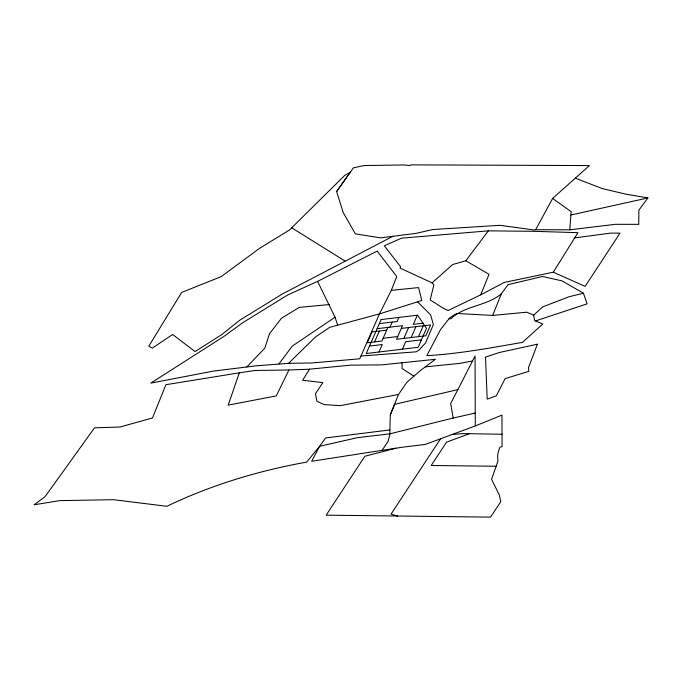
<?xml version="1.0" encoding="UTF-8"?>
<svg xmlns="http://www.w3.org/2000/svg" width="682" height="682" viewBox="0 0 682 682"><rect width="100%" height="100%" fill="white"/><g stroke="black" fill="none" stroke-linecap="round" stroke-linejoin="round"><path stroke-width="1.02" d="M389.848 429.941L390.317 414.895L394.537 404.375L457.878 389.618L475.064 355.987L475.269 425.943L425.398 444.408L403.019 447.119L311.657 461.262L319.619 446.267L325.578 437.963L389.848 429.941L389.993 433.82L388.109 441.28L382.125 450.308M535.668 229.715L569.811 229.817L571.132 211.667L552.608 198.428L535.668 229.715L534.04 229.979L500.017 225.307L432.882 229.519L415.977 233.389L380.599 237.847L355.39 233.883L343.14 212.426L336.627 191.523L353.387 167.849L364.137 165.547L403.437 164.95L410.104 165.513L411.05 164.865L589.427 165.573L552.608 198.428M288.946 369.985L254.753 370.488L239.339 372.815L228.18 405.134L276.278 395.901L288.946 369.985L309.517 369.192L350.65 365.126L381.511 364.887L435.389 359.303L420.658 370.36L406.881 382.244L398.518 394.46L390.317 414.895M475.269 425.943L501.952 415.116L502.088 446.616L500.025 447.179L499.693 447.904A49.65 27.11 -26.6 0 0 497.613 456.335L497.971 460.964L491.577 479.344L499.394 495.175L500.784 501.73L490.546 517.135L326.167 515.157L364.861 456.258L395.807 448.219M535.506 320.949L587.117 303.84L583.417 293.234L562.036 280.882L542.488 276.491L508.056 284.65L501.304 293.848L492.677 315.425L456.804 313.473L449.907 317.65L440.529 329.551L426.838 355.663C458.96 353.864 490.75 347.863 522.421 342.39L542.761 324.001L534.628 320.583L533.665 315.169L526.802 312.194L492.677 315.425M391.272 290.37L396.779 276.585L377.146 251.104L317.59 281.385L287.582 295.042L242.289 323.004L224.199 336.252L150.799 383.105L213.159 371.161L255.997 365.816L288.58 363.336L311.964 362.96L359.738 358.8L379.456 313.925L391.272 290.37L418.543 287.582L421.808 300.481L379.456 313.925L329.687 327.343L315.519 336.925L288.58 363.336M480.682 294.854L489.028 274.283L465.823 260.78L452.686 264.505L432.073 282.86L400.053 268.077L400.641 266.807L384.324 245.81L401.442 238.18L488.338 230.848L534.296 231.317L577.927 232.681L553.307 272.195L504.313 282.416L480.682 294.854L448.04 310.54L442.644 307.889L430.18 299.91L433.888 284.726L432.073 282.86M374.606 341.904L379.371 331.043M387.905 327.411L381.92 341.026L367.291 342.782L372.057 331.921L386.685 330.165M379.013 351.997L382.287 344.538L369.491 346.072M389.916 327.172L392.141 322.1M398.876 317.437L397.086 321.512L379.345 323.635M403.863 338.4L408.637 327.539M402.423 349.193L405.696 341.742L421.416 339.858M417.341 315.229L413.326 324.368L423.019 323.208M411.178 337.522L415.952 326.661M418.492 336.644L423.266 325.791M457.878 389.618L450.683 403.471L453.163 418.04L389.993 433.82L357.496 437.656L319.619 446.267L306.653 462.106C258.521 470.751 210.985 485.047 166.868 506.3L113.562 499.693L59.726 500.631L34.1 504.799L45.046 496.667L94.534 427.827L119.998 427.017L152.495 417.947L165.905 384.708L239.339 372.815M309.517 369.192L302.672 380.258L322.833 382.611L315.459 393.719L316.934 401.272L324.001 404.571L340.207 405.654L398.518 394.46M440.521 438.816L391.025 514.16L397.572 516.104M336.627 191.523L350.275 172.273L344.7 175.41L289.552 229.945L259.825 248.171L221.173 276.628L181.676 292.442L148.821 346.158L152.325 348.118L172.623 334.478L195.086 351.58L221.982 334.453L239.68 320.267L282.391 293.959L392.866 236.296M575.327 178.19L602.342 188.607L626.025 194.2L647.9 197.942L638.872 210.192L638.77 224.344L615.394 224.31L569.811 229.817M278.955 363.915L292.288 346.072L335.033 317.215L317.59 281.385M465.823 260.78L488.338 230.848M246.782 367.018L264.838 348.11L269.526 333.668L281.53 318.187L299.279 307.386L329.159 304.564M533.665 315.169L542.684 306.866L569.376 296.653L583.417 293.234M501.304 293.848C486.598 306.218 464.63 305.468 450.938 318.758L449.054 318.733M469.506 433.667L446.522 442.175L431.203 465.491L496.283 466.266M472.507 360.991L459.532 363.412L425.287 366.882M453.163 418.04L475.124 413.104M570.851 215L647.9 197.942M574.662 237.916L610.731 233.108L620.015 233.125L585.13 286.372L553.307 272.195M452.183 434.494L463.155 433.599L502.029 434.255M377.12 328.698L402.533 325.655L396.549 339.278L425.807 335.766L430.581 324.913L401.323 328.417M383.131 338.272L397.759 336.516M360.957 356.03L416.182 351.818L418.748 350.207L425.423 343.182L433.385 324.572L430.632 314.939L417.58 301.828M344.922 260.984L291.905 227.907M413.855 376.225L402.082 368.502L402.048 362.628M335.033 317.215L337.573 324.837M537.425 344.197L528.465 367.692L528.857 371.298L505.115 378.655L496.283 395.858L487.187 399.106L485.533 357.087L499.25 352.534L537.425 344.197M381.136 319.56L366.217 353.523L418.143 347.308L426.489 328.298L417.572 315.195L381.136 319.56"/></g></svg>
